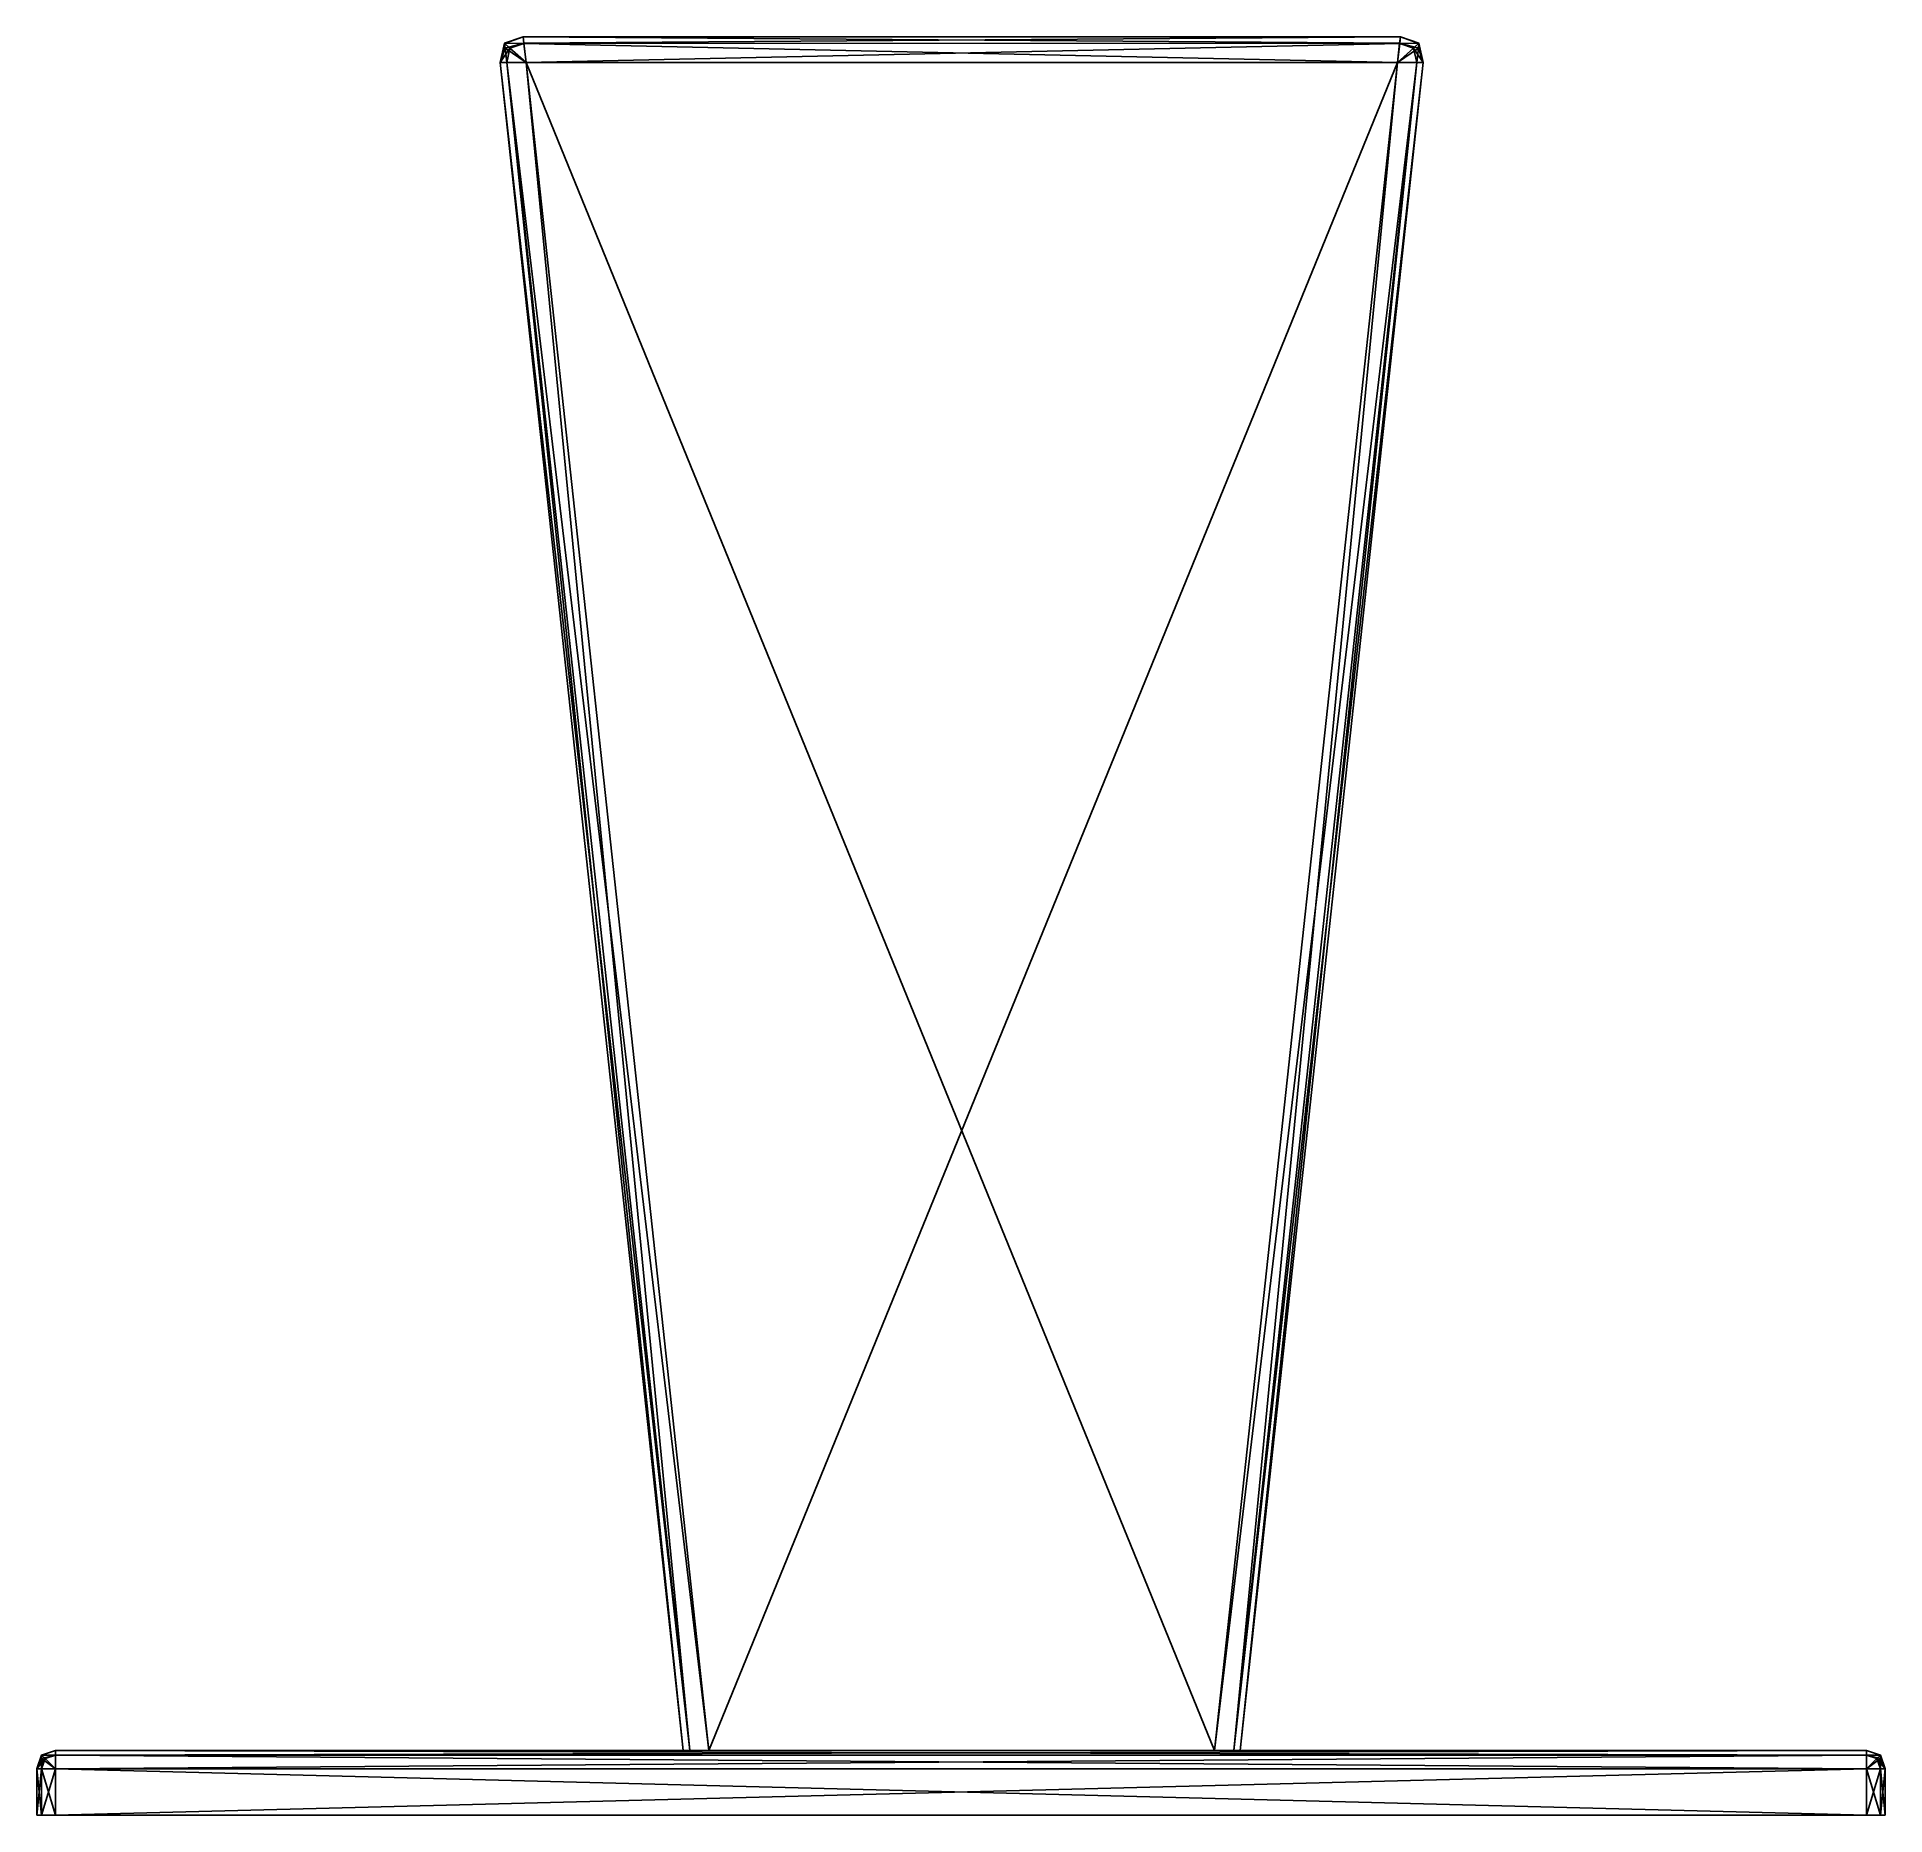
# Model space of a CAD drawing. Extents: x -14.9 to 15.2, y -29 to 0.
import ezdxf

# ---------------------------------------------------------------- set-up
doc = ezdxf.new("R2010")
doc.units = 0
doc.layers.add('METAL', color=4, linetype='CONTINUOUS')

msp = doc.modelspace()

# ---------------------------------------------------------------- linework, layer by layer
at = {"layer": 'METAL'}
for points in [[(-7.283, -0.103, 7.172), (-6.982, 0, 7.185), (-6.982, 0, -6.969), (-7.283, -0.103, 7.172)], [(-7.283, -0.103, 7.172), (-6.982, 0, -6.969), (-7.283, -0.104, -6.957), (-7.283, -0.103, 7.172)], [(-6.969, -0.103, -7.27), (-7.283, -0.104, -6.957), (-6.982, 0, -6.969), (-6.969, -0.103, -7.27)], [(-7.283, -0.103, 7.172), (-6.97, -0.104, 7.486), (-6.982, 0, 7.185), (-7.283, -0.103, 7.172)], [(7.31, 0, -6.969), (-6.982, 0, -6.969), (-6.982, 0, 7.185), (7.31, 0, -6.969)], [(7.31, 0, -6.969), (-6.982, 0, 7.185), (7.31, 0, 7.185), (7.31, 0, -6.969)], [(-6.969, -0.103, -7.27), (-6.982, 0, -6.969), (7.31, 0, -6.969), (-6.969, -0.103, -7.27)], [(7.297, -0.103, 7.486), (7.31, 0, 7.185), (-6.982, 0, 7.185), (7.297, -0.103, 7.486)], [(7.297, -0.103, 7.486), (-6.982, 0, 7.185), (-6.97, -0.104, 7.486), (7.297, -0.103, 7.486)], [(-7.353, -0.414, 7.137), (-7.196, -0.181, 7.477), (-7.283, -0.103, 7.172), (-7.353, -0.414, 7.137)], [(-7.353, -0.414, 7.137), (-7.283, -0.103, 7.172), (-7.283, -0.104, -6.957), (-7.353, -0.414, 7.137)], [(-7.353, -0.414, -6.921), (-7.283, -0.104, -6.957), (-7.274, -0.181, -7.183), (-7.353, -0.414, -6.921)], [(-7.353, -0.414, 7.137), (-7.283, -0.104, -6.957), (-7.353, -0.414, -6.921), (-7.353, -0.414, 7.137)], [(-7.353, -0.414, -6.921), (-7.274, -0.181, -7.183), (-7.248, -0.414, -7.235), (-7.353, -0.414, -6.921)], [(-7.353, -0.414, 7.137), (-7.248, -0.414, 7.451), (-7.196, -0.181, 7.477), (-7.353, -0.414, 7.137)], [(-6.969, -0.103, -7.27), (-7.274, -0.181, -7.183), (-7.283, -0.104, -6.957), (-6.969, -0.103, -7.27)], [(-7.283, -0.103, 7.172), (-7.196, -0.181, 7.477), (-6.97, -0.104, 7.486), (-7.283, -0.103, 7.172)], [(-6.933, -0.414, -7.34), (-7.274, -0.181, -7.183), (-6.969, -0.103, -7.27), (-6.933, -0.414, -7.34)], [(-6.933, -0.414, -7.34), (-7.248, -0.414, -7.235), (-7.274, -0.181, -7.183), (-6.933, -0.414, -7.34)], [(-6.933, -0.414, 7.556), (-7.196, -0.181, 7.477), (-7.248, -0.414, 7.451), (-6.933, -0.414, 7.556)], [(-6.933, -0.414, 7.556), (-6.97, -0.104, 7.486), (-7.196, -0.181, 7.477), (-6.933, -0.414, 7.556)], [(7.261, -0.414, 7.556), (7.297, -0.103, 7.486), (-6.97, -0.104, 7.486), (7.261, -0.414, 7.556)], [(7.261, -0.414, 7.556), (-6.97, -0.104, 7.486), (-6.933, -0.414, 7.556), (7.261, -0.414, 7.556)], [(-6.969, -0.103, -7.27), (7.31, 0, -6.969), (7.298, -0.104, -7.27), (-6.969, -0.103, -7.27)], [(-6.933, -0.414, -7.34), (-6.969, -0.103, -7.27), (7.298, -0.104, -7.27), (-6.933, -0.414, -7.34)], [(-6.933, -0.414, -7.34), (7.298, -0.104, -7.27), (7.261, -0.414, -7.34), (-6.933, -0.414, -7.34)], [(7.261, -0.414, 7.556), (7.602, -0.181, 7.399), (7.297, -0.103, 7.486), (7.261, -0.414, 7.556)], [(7.261, -0.414, -7.34), (7.298, -0.104, -7.27), (7.524, -0.181, -7.261), (7.261, -0.414, -7.34)], [(7.261, -0.414, -7.34), (7.524, -0.181, -7.261), (7.576, -0.414, -7.235), (7.261, -0.414, -7.34)], [(7.261, -0.414, 7.556), (7.576, -0.414, 7.451), (7.602, -0.181, 7.399), (7.261, -0.414, 7.556)], [(7.297, -0.103, 7.486), (7.611, -0.104, 7.173), (7.31, 0, 7.185), (7.297, -0.103, 7.486)], [(7.297, -0.103, 7.486), (7.602, -0.181, 7.399), (7.611, -0.104, 7.173), (7.297, -0.103, 7.486)], [(7.611, -0.103, -6.956), (7.298, -0.104, -7.27), (7.31, 0, -6.969), (7.611, -0.103, -6.956)], [(7.611, -0.103, -6.956), (7.524, -0.181, -7.261), (7.298, -0.104, -7.27), (7.611, -0.103, -6.956)], [(7.611, -0.103, -6.956), (7.31, 0, -6.969), (7.31, 0, 7.185), (7.611, -0.103, -6.956)], [(7.611, -0.103, -6.956), (7.31, 0, 7.185), (7.611, -0.104, 7.173), (7.611, -0.103, -6.956)], [(7.68, -0.414, -6.921), (7.524, -0.181, -7.261), (7.611, -0.103, -6.956), (7.68, -0.414, -6.921)], [(7.68, -0.414, -6.921), (7.576, -0.414, -7.235), (7.524, -0.181, -7.261), (7.68, -0.414, -6.921)], [(7.68, -0.414, 7.137), (7.602, -0.181, 7.399), (7.576, -0.414, 7.451), (7.68, -0.414, 7.137)], [(7.68, -0.414, 7.137), (7.611, -0.104, 7.173), (7.602, -0.181, 7.399), (7.68, -0.414, 7.137)], [(7.68, -0.414, -6.921), (7.611, -0.103, -6.956), (7.611, -0.104, 7.173), (7.68, -0.414, -6.921)], [(7.68, -0.414, -6.921), (7.611, -0.104, 7.173), (7.68, -0.414, 7.137), (7.68, -0.414, -6.921)], [(-4.371, -27.918, -3.969), (-4.371, -27.918, 4.185), (-7.353, -0.414, 7.137), (-4.371, -27.918, -3.969)], [(-4.371, -27.918, -3.969), (-7.353, -0.414, 7.137), (-7.353, -0.414, -6.921), (-4.371, -27.918, -3.969)], [(-7.248, -0.414, 7.451), (-7.353, -0.414, 7.137), (-4.371, -27.918, 4.185), (-7.248, -0.414, 7.451)], [(-7.353, -0.414, -6.921), (-7.248, -0.414, -7.235), (-4.267, -27.918, -4.282), (-7.353, -0.414, -6.921)], [(-7.353, -0.414, -6.921), (-4.267, -27.918, -4.282), (-4.371, -27.918, -3.969), (-7.353, -0.414, -6.921)], [(-7.248, -0.414, -7.235), (-6.933, -0.414, -7.34), (-3.955, -27.918, -4.386), (-7.248, -0.414, -7.235)], [(-7.248, -0.414, -7.235), (-3.955, -27.918, -4.386), (-4.267, -27.918, -4.282), (-7.248, -0.414, -7.235)], [(-7.248, -0.414, 7.451), (-4.371, -27.918, 4.185), (-4.267, -27.918, 4.497), (-7.248, -0.414, 7.451)], [(-6.933, -0.414, 7.556), (-7.248, -0.414, 7.451), (-4.267, -27.918, 4.497), (-6.933, -0.414, 7.556)], [(4.282, -27.918, -4.386), (-3.955, -27.918, -4.386), (-6.933, -0.414, -7.34), (4.282, -27.918, -4.386)], [(4.282, -27.918, -4.386), (-6.933, -0.414, -7.34), (7.261, -0.414, -7.34), (4.282, -27.918, -4.386)], [(-3.955, -27.918, 4.602), (7.261, -0.414, 7.556), (-6.933, -0.414, 7.556), (-3.955, -27.918, 4.602)], [(-6.933, -0.414, 7.556), (-4.267, -27.918, 4.497), (-3.955, -27.918, 4.602), (-6.933, -0.414, 7.556)], [(-3.955, -27.918, 4.602), (4.282, -27.918, 4.602), (7.261, -0.414, 7.556), (-3.955, -27.918, 4.602)], [(4.595, -27.918, -4.282), (4.282, -27.918, -4.386), (7.261, -0.414, -7.34), (4.595, -27.918, -4.282)], [(7.576, -0.414, 7.451), (7.261, -0.414, 7.556), (4.282, -27.918, 4.602), (7.576, -0.414, 7.451)], [(7.576, -0.414, 7.451), (4.282, -27.918, 4.602), (4.595, -27.918, 4.497), (7.576, -0.414, 7.451)], [(4.595, -27.918, -4.282), (7.261, -0.414, -7.34), (7.576, -0.414, -7.235), (4.595, -27.918, -4.282)], [(4.699, -27.918, -3.969), (4.595, -27.918, -4.282), (7.576, -0.414, -7.235), (4.699, -27.918, -3.969)], [(7.68, -0.414, 7.137), (7.576, -0.414, 7.451), (4.595, -27.918, 4.497), (7.68, -0.414, 7.137)], [(7.68, -0.414, 7.137), (4.595, -27.918, 4.497), (4.699, -27.918, 4.185), (7.68, -0.414, 7.137)], [(4.699, -27.918, 4.185), (4.699, -27.918, -3.969), (7.68, -0.414, -6.921), (4.699, -27.918, 4.185)], [(4.699, -27.918, 4.185), (7.68, -0.414, -6.921), (7.68, -0.414, 7.137), (4.699, -27.918, 4.185)], [(4.699, -27.918, -3.969), (7.576, -0.414, -7.235), (7.68, -0.414, -6.921), (4.699, -27.918, -3.969)], [(-14.899, -28.216, -14.646), (-14.824, -27.991, -14.646), (-14.824, -28.047, -14.815), (-14.899, -28.216, -14.646)], [(-14.899, -28.216, 14.857), (-14.768, -28.047, 15.082), (-14.824, -27.991, 14.857), (-14.899, -28.216, 14.857)], [(-14.899, -28.216, 14.857), (-14.824, -27.991, 14.857), (-14.824, -27.991, -14.646), (-14.899, -28.216, 14.857)], [(-14.899, -28.216, 14.857), (-14.824, -27.991, -14.646), (-14.899, -28.216, -14.646), (-14.899, -28.216, 14.857)], [(-14.824, -27.991, 14.857), (-14.599, -27.916, 14.857), (-14.599, -27.916, -14.646), (-14.824, -27.991, 14.857)], [(-14.824, -27.991, 14.857), (-14.599, -27.916, -14.646), (-14.824, -27.991, -14.646), (-14.824, -27.991, 14.857)], [(-14.599, -27.991, -14.871), (-14.824, -27.991, -14.646), (-14.599, -27.916, -14.646), (-14.599, -27.991, -14.871)], [(-14.824, -27.991, 14.857), (-14.599, -27.991, 15.082), (-14.599, -27.916, 14.857), (-14.824, -27.991, 14.857)], [(-14.599, -27.991, -14.871), (-14.824, -28.047, -14.815), (-14.824, -27.991, -14.646), (-14.599, -27.991, -14.871)], [(-14.599, -28.216, -14.946), (-14.824, -28.047, -14.815), (-14.599, -27.991, -14.871), (-14.599, -28.216, -14.946)], [(-14.824, -27.991, 14.857), (-14.768, -28.047, 15.082), (-14.599, -27.991, 15.082), (-14.824, -27.991, 14.857)], [(-14.599, -28.216, 15.157), (-14.599, -27.991, 15.082), (-14.768, -28.047, 15.082), (-14.599, -28.216, 15.157)], [(14.904, -27.916, -14.646), (-14.599, -27.916, -14.646), (-14.599, -27.916, 14.857), (14.904, -27.916, -14.646)], [(14.904, -27.916, -14.646), (-14.599, -27.916, 14.857), (14.904, -27.916, 14.857), (14.904, -27.916, -14.646)], [(-14.599, -27.991, -14.871), (-14.599, -27.916, -14.646), (14.904, -27.916, -14.646), (-14.599, -27.991, -14.871)], [(-14.599, -27.991, -14.871), (14.904, -27.916, -14.646), (14.904, -27.991, -14.871), (-14.599, -27.991, -14.871)], [(14.904, -27.991, 15.082), (14.904, -27.916, 14.857), (-14.599, -27.916, 14.857), (14.904, -27.991, 15.082)], [(14.904, -27.991, 15.082), (-14.599, -27.916, 14.857), (-14.599, -27.991, 15.082), (14.904, -27.991, 15.082)], [(-14.599, -28.216, -14.946), (-14.599, -27.991, -14.871), (14.904, -27.991, -14.871), (-14.599, -28.216, -14.946)], [(-14.599, -28.216, -14.946), (14.904, -27.991, -14.871), (14.904, -28.216, -14.946), (-14.599, -28.216, -14.946)], [(14.904, -28.216, 15.157), (14.904, -27.991, 15.082), (-14.599, -27.991, 15.082), (14.904, -28.216, 15.157)], [(14.904, -28.216, 15.157), (-14.599, -27.991, 15.082), (-14.599, -28.216, 15.157), (14.904, -28.216, 15.157)], [(-4.371, -27.918, 4.185), (-4.371, -27.918, -3.969), (4.699, -27.918, -3.969), (-4.371, -27.918, 4.185)], [(-4.371, -27.918, 4.185), (4.699, -27.918, -3.969), (4.699, -27.918, 4.185), (-4.371, -27.918, 4.185)], [(-4.267, -27.918, -4.282), (4.699, -27.918, -3.969), (-4.371, -27.918, -3.969), (-4.267, -27.918, -4.282)], [(4.595, -27.918, 4.497), (-4.267, -27.918, 4.497), (-4.371, -27.918, 4.185), (4.595, -27.918, 4.497)], [(4.595, -27.918, 4.497), (-4.371, -27.918, 4.185), (4.699, -27.918, 4.185), (4.595, -27.918, 4.497)], [(-4.267, -27.918, -4.282), (4.595, -27.918, -4.282), (4.699, -27.918, -3.969), (-4.267, -27.918, -4.282)], [(-3.955, -27.918, -4.386), (4.595, -27.918, -4.282), (-4.267, -27.918, -4.282), (-3.955, -27.918, -4.386)], [(4.282, -27.918, 4.602), (-3.955, -27.918, 4.602), (-4.267, -27.918, 4.497), (4.282, -27.918, 4.602)], [(4.282, -27.918, 4.602), (-4.267, -27.918, 4.497), (4.595, -27.918, 4.497), (4.282, -27.918, 4.602)], [(-3.955, -27.918, -4.386), (4.282, -27.918, -4.386), (4.595, -27.918, -4.282), (-3.955, -27.918, -4.386)], [(15.129, -27.991, -14.646), (14.904, -27.916, -14.646), (14.904, -27.916, 14.857), (15.129, -27.991, -14.646)], [(15.129, -27.991, -14.646), (14.904, -27.916, 14.857), (15.129, -27.991, 14.857), (15.129, -27.991, -14.646)], [(15.129, -27.991, -14.646), (14.904, -27.991, -14.871), (14.904, -27.916, -14.646), (15.129, -27.991, -14.646)], [(14.904, -27.991, 15.082), (15.129, -27.991, 14.857), (14.904, -27.916, 14.857), (14.904, -27.991, 15.082)], [(14.904, -28.216, -14.946), (14.904, -27.991, -14.871), (15.072, -28.047, -14.871), (14.904, -28.216, -14.946)], [(15.129, -27.991, -14.646), (15.072, -28.047, -14.871), (14.904, -27.991, -14.871), (15.129, -27.991, -14.646)], [(14.904, -27.991, 15.082), (15.129, -28.047, 15.025), (15.129, -27.991, 14.857), (14.904, -27.991, 15.082)], [(14.904, -28.216, 15.157), (15.129, -28.047, 15.025), (14.904, -27.991, 15.082), (14.904, -28.216, 15.157)], [(15.204, -28.216, -14.646), (15.072, -28.047, -14.871), (15.129, -27.991, -14.646), (15.204, -28.216, -14.646)], [(15.204, -28.216, 14.857), (15.129, -27.991, 14.857), (15.129, -28.047, 15.025), (15.204, -28.216, 14.857)], [(15.204, -28.216, -14.646), (15.129, -27.991, -14.646), (15.129, -27.991, 14.857), (15.204, -28.216, -14.646)], [(15.204, -28.216, -14.646), (15.129, -27.991, 14.857), (15.204, -28.216, 14.857), (15.204, -28.216, -14.646)], [(-14.899, -28.216, -14.646), (-14.824, -28.047, -14.815), (-14.824, -28.216, -14.871), (-14.899, -28.216, -14.646)], [(-14.899, -28.216, 14.857), (-14.824, -28.216, 15.082), (-14.768, -28.047, 15.082), (-14.899, -28.216, 14.857)], [(-14.899, -28.968, -14.646), (-14.899, -28.968, 14.857), (-14.899, -28.216, 14.857), (-14.899, -28.968, -14.646)], [(-14.899, -28.968, -14.646), (-14.899, -28.216, 14.857), (-14.899, -28.216, -14.646), (-14.899, -28.968, -14.646)], [(-14.824, -28.216, 15.082), (-14.899, -28.216, 14.857), (-14.899, -28.968, 14.857), (-14.824, -28.216, 15.082)], [(-14.824, -28.216, 15.082), (-14.899, -28.968, 14.857), (-14.824, -28.968, 15.082), (-14.824, -28.216, 15.082)], [(-14.899, -28.216, -14.646), (-14.824, -28.216, -14.871), (-14.824, -28.968, -14.871), (-14.899, -28.216, -14.646)], [(-14.899, -28.216, -14.646), (-14.824, -28.968, -14.871), (-14.899, -28.968, -14.646), (-14.899, -28.216, -14.646)], [(-14.599, -28.216, 15.157), (-14.768, -28.047, 15.082), (-14.824, -28.216, 15.082), (-14.599, -28.216, 15.157)], [(-14.599, -28.216, -14.946), (-14.824, -28.216, -14.871), (-14.824, -28.047, -14.815), (-14.599, -28.216, -14.946)], [(-14.824, -28.216, -14.871), (-14.599, -28.216, -14.946), (-14.599, -28.968, -14.946), (-14.824, -28.216, -14.871)], [(-14.824, -28.216, -14.871), (-14.599, -28.968, -14.946), (-14.824, -28.968, -14.871), (-14.824, -28.216, -14.871)], [(-14.599, -28.216, 15.157), (-14.824, -28.216, 15.082), (-14.824, -28.968, 15.082), (-14.599, -28.216, 15.157)], [(-14.599, -28.216, 15.157), (-14.824, -28.968, 15.082), (-14.599, -28.968, 15.157), (-14.599, -28.216, 15.157)], [(14.904, -28.968, -14.946), (-14.599, -28.968, -14.946), (-14.599, -28.216, -14.946), (14.904, -28.968, -14.946)], [(14.904, -28.968, -14.946), (-14.599, -28.216, -14.946), (14.904, -28.216, -14.946), (14.904, -28.968, -14.946)], [(-14.599, -28.968, 15.157), (14.904, -28.968, 15.157), (14.904, -28.216, 15.157), (-14.599, -28.968, 15.157)], [(-14.599, -28.968, 15.157), (14.904, -28.216, 15.157), (-14.599, -28.216, 15.157), (-14.599, -28.968, 15.157)], [(14.904, -28.216, -14.946), (15.072, -28.047, -14.871), (15.129, -28.216, -14.871), (14.904, -28.216, -14.946)], [(14.904, -28.216, 15.157), (15.129, -28.216, 15.082), (15.129, -28.047, 15.025), (14.904, -28.216, 15.157)], [(15.129, -28.968, -14.871), (14.904, -28.968, -14.946), (14.904, -28.216, -14.946), (15.129, -28.968, -14.871)], [(15.129, -28.968, -14.871), (14.904, -28.216, -14.946), (15.129, -28.216, -14.871), (15.129, -28.968, -14.871)], [(15.129, -28.216, 15.082), (14.904, -28.216, 15.157), (14.904, -28.968, 15.157), (15.129, -28.216, 15.082)], [(15.129, -28.216, 15.082), (14.904, -28.968, 15.157), (15.129, -28.968, 15.082), (15.129, -28.216, 15.082)], [(15.204, -28.216, -14.646), (15.129, -28.216, -14.871), (15.072, -28.047, -14.871), (15.204, -28.216, -14.646)], [(15.204, -28.216, 14.857), (15.129, -28.047, 15.025), (15.129, -28.216, 15.082), (15.204, -28.216, 14.857)], [(15.204, -28.968, -14.646), (15.129, -28.968, -14.871), (15.129, -28.216, -14.871), (15.204, -28.968, -14.646)], [(15.204, -28.968, -14.646), (15.129, -28.216, -14.871), (15.204, -28.216, -14.646), (15.204, -28.968, -14.646)], [(15.204, -28.216, 14.857), (15.129, -28.216, 15.082), (15.129, -28.968, 15.082), (15.204, -28.216, 14.857)], [(15.204, -28.216, 14.857), (15.129, -28.968, 15.082), (15.204, -28.968, 14.857), (15.204, -28.216, 14.857)], [(15.204, -28.968, 14.857), (15.204, -28.968, -14.646), (15.204, -28.216, -14.646), (15.204, -28.968, 14.857)], [(15.204, -28.968, 14.857), (15.204, -28.216, -14.646), (15.204, -28.216, 14.857), (15.204, -28.968, 14.857)], [(15.204, -28.968, 14.857), (-14.899, -28.968, 14.857), (-14.899, -28.968, -14.646), (15.204, -28.968, 14.857)], [(15.204, -28.968, 14.857), (-14.899, -28.968, -14.646), (15.204, -28.968, -14.646), (15.204, -28.968, 14.857)], [(15.204, -28.968, -14.646), (-14.899, -28.968, -14.646), (-14.824, -28.968, -14.871), (15.204, -28.968, -14.646)], [(15.129, -28.968, 15.082), (-14.824, -28.968, 15.082), (-14.899, -28.968, 14.857), (15.129, -28.968, 15.082)], [(15.129, -28.968, 15.082), (-14.899, -28.968, 14.857), (15.204, -28.968, 14.857), (15.129, -28.968, 15.082)], [(15.129, -28.968, -14.871), (-14.824, -28.968, -14.871), (-14.599, -28.968, -14.946), (15.129, -28.968, -14.871)], [(15.204, -28.968, -14.646), (-14.824, -28.968, -14.871), (15.129, -28.968, -14.871), (15.204, -28.968, -14.646)], [(14.904, -28.968, 15.157), (-14.599, -28.968, 15.157), (-14.824, -28.968, 15.082), (14.904, -28.968, 15.157)], [(14.904, -28.968, 15.157), (-14.824, -28.968, 15.082), (15.129, -28.968, 15.082), (14.904, -28.968, 15.157)], [(15.129, -28.968, -14.871), (-14.599, -28.968, -14.946), (14.904, -28.968, -14.946), (15.129, -28.968, -14.871)]]:
    msp.add_3dface(points, dxfattribs=at)

doc.saveas('drawing.dxf')
